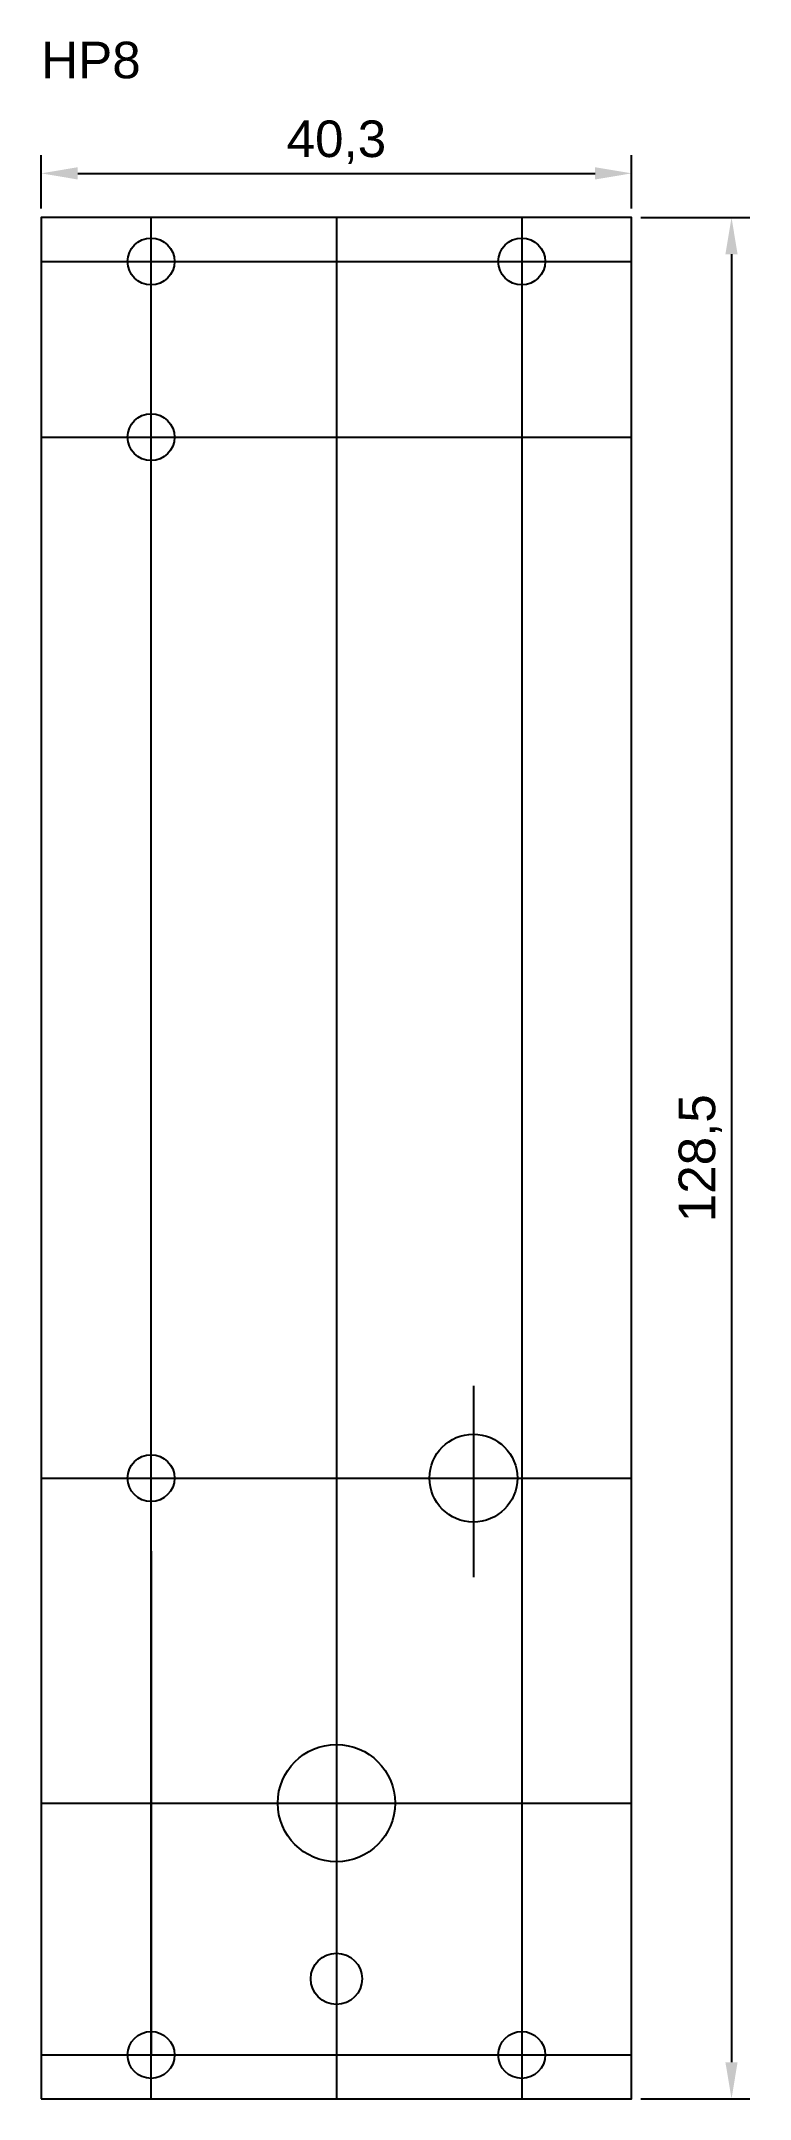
# Model space of a CAD drawing. Header units: millimetres. Extents: x 0 to 48, y 0 to 141.
import ezdxf

# ---------------------------------------------------------------- set-up
doc = ezdxf.new("R2010")
doc.units = ezdxf.units.MM
for name, color, linetype in [('01 Cuts', 7, 'Continuous'), ('03 Name', 4, 'Continuous'), ('04 Ano', 3, 'Continuous'), ('05 Hole', 6, 'Continuous'), ('10 Guide', 252, 'Continuous')]:
    doc.layers.add(name, color=color, linetype=linetype)
doc.styles.get("Standard").update_dxf_attribs({"font": 'arial.ttf'})
doc.dimstyles.new('ISO-25', dxfattribs={"dimtxt": 2.5, "dimasz": 2.5, "dimexe": 1.25, "dimexo": 0.625, "dimtad": 1, "dimtxsty": 'Standard', "dimcen": 2.5, "dimadec": 0, "dimazin": 0, "dimtfac": 1, "dimtmove": 0, "dimatfit": 3, "dimfxl": 1, "dimarcsym": 0})

# ---------------------------------------------------------------- blocks, each defined once
blk = doc.blocks.new('*D6')
at = {"layer": '04 Ano', "color": 0, "lineweight": -2, "transparency": 16777216}
for p, q in [((0, 129.12), (0, 132.77)), ((40.3, 129.12), (40.3, 132.77)), ((2.5, 131.52), (37.8, 131.52))]:
    blk.add_line(p, q, dxfattribs=at)
at = {"layer": '04 Ano', "color": 0, "transparency": 16777216}
for points in [[(2.5, 131.94), (2.5, 131.1), (0, 131.52)], [(37.8, 131.94), (37.8, 131.1), (40.3, 131.52)]]:
    blk.add_solid(points, dxfattribs=at)
at = {"layer": 'Defpoints', "color": 0, "transparency": 16777216}
for p in [(40.3, 131.52), (0, 128.5), (40.3, 128.5)]:
    blk.add_point(p, dxfattribs=at)
at = {"layer": '04 Ano', "color": 0, "transparency": 16777216, "insert": (20.15, 133.65), "char_height": 2.5, "attachment_point": 5}
blk.add_mtext('40,3', dxfattribs=at)
blk = doc.blocks.new('*D11')
at = {"layer": '04 Ano', "color": 0, "lineweight": -2, "transparency": 16777216}
for p, q in [((40.92, 128.5), (48.37, 128.5)), ((47.12, 126), (47.12, 2.5)), ((40.92, 0), (48.37, 0))]:
    blk.add_line(p, q, dxfattribs=at)
at = {"layer": '04 Ano', "color": 0, "transparency": 16777216}
for points in [[(46.7, 126), (47.53, 126), (47.12, 128.5)], [(46.7, 2.5), (47.53, 2.5), (47.12, 0)]]:
    blk.add_solid(points, dxfattribs=at)
at = {"layer": 'Defpoints', "color": 0, "transparency": 16777216}
for p in [(40.3, 128.5), (40.3, 0), (47.12, 0)]:
    blk.add_point(p, dxfattribs=at)
at = {"layer": '04 Ano', "color": 0, "transparency": 16777216, "insert": (44.99, 64.25), "char_height": 2.5, "attachment_point": 5, "rotation": 90}
blk.add_mtext('128,5', dxfattribs=at)

msp = doc.modelspace()

# ---------------------------------------------------------------- linework, layer by layer
at = {"layer": '01 Cuts'}
msp.add_lwpolyline([(0, 0), (40.3, 0), (40.3, 128.5), (0, 128.5)], close=True, dxfattribs=at)
at = {"layer": '05 Hole'}
for centre, radius in [((7.5, 125.5), 1.6), ((32.8, 125.5), 1.6), ((7.5, 113.5), 1.6), ((29.5, 42.4), 3), ((7.5, 42.4), 1.6), ((20.15, 20.2), 4), ((20.15, 8.2), 1.75), ((7.5, 3), 1.6), ((32.8, 3), 1.6)]:
    msp.add_circle(centre, radius, dxfattribs=at)
at = {"layer": '10 Guide'}
for p, q in [((7.5, 0), (7.5, 128.5)), ((20.15, 128.5), (20.15, 0)), ((32.8, 128.5), (32.8, 0)), ((0, 125.5), (40.3, 125.5)), ((0, 113.5), (40.3, 113.5)), ((29.5, 48.711), (29.5, 35.623)), ((0, 42.4), (40.3, 42.4)), ((20.15, 42.4), (32.8, 42.4)), ((7.5, 37.4), (7.5, 3)), ((0, 20.2), (40.3, 20.2)), ((0, 3), (40.3, 3))]:
    msp.add_line(p, q, dxfattribs=at)

# ---------------------------------------------------------------- texts
at = {"layer": '03 Name', "insert": (0, 140.513), "char_height": 2.5, "attachment_point": 1}
msp.add_mtext_dynamic_manual_height_columns('HP8', width=30, gutter_width=12.5, heights=[0], dxfattribs=at)

# ---------------------------------------------------------------- dimensions: what is measured, and where the dimension line sits
at = {"layer": '04 Ano'}
dim = msp.add_linear_dim(base=(40.3, 131.521), p1=(0, 128.5), p2=(40.3, 128.5), dimstyle='ISO-25', override={"dimtmove": 1}, dxfattribs=at)
dim.commit()
dim.dimension.update_dxf_attribs({"geometry": '*D6', "text_midpoint": (20.15, 133.648)})
dim = msp.add_linear_dim(base=(47.117, 0), p1=(40.3, 128.5), p2=(40.3, 0), angle=90, dimstyle='ISO-25', dxfattribs=at)
dim.commit()
dim.dimension.update_dxf_attribs({"geometry": '*D11', "text_midpoint": (44.989, 64.25)})

doc.saveas('drawing.dxf')
